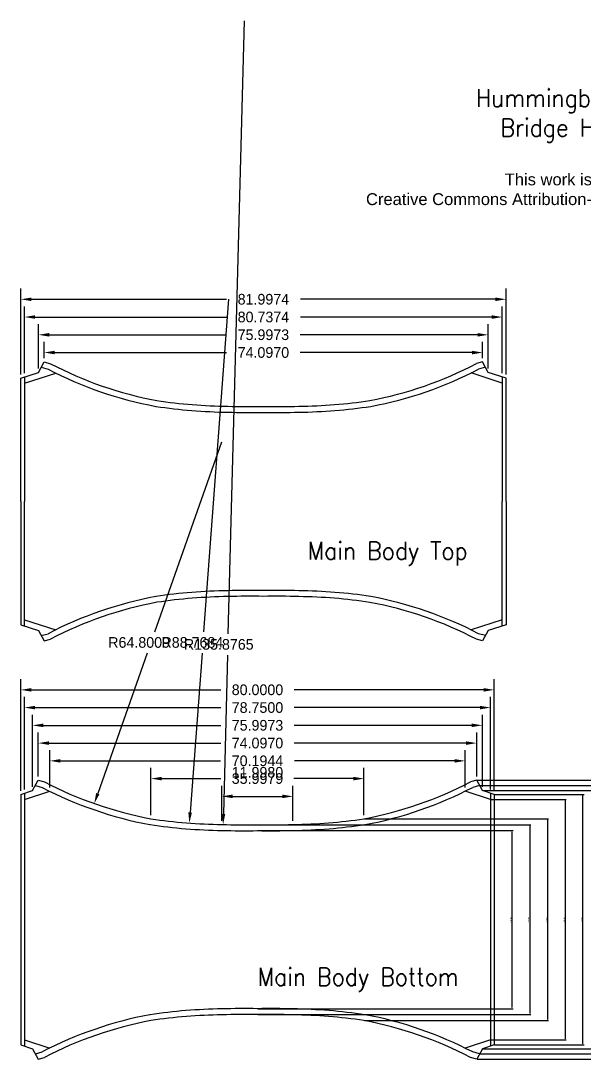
# Model space of a CAD drawing. Header units: inches. Extents: x 0 to 209, y -7 to 176.
# Drawn here: x 0 to 95.2, y 0.6 to 176.1 of the extents above; entities that cross this region are included whole.
import ezdxf

# ---------------------------------------------------------------- set-up
doc = ezdxf.new("R2010")
doc.units = ezdxf.units.IN
doc.layers.get('0').update_dxf_attribs({"true_color": 0xffffff})
doc.layers.get('Defpoints').update_dxf_attribs({"true_color": 0xffffff})
for name, color, linetype, true_color in [('Bottom Main Body Fabric', 3, 'Continuous', 0x00ff00), ('Dimensions', 30, 'Continuous', 0xff7f00), ('Top Main Body Fabric', 5, 'Continuous', 0x0000ff)]:
    doc.layers.add(name, color=color, linetype=linetype, true_color=true_color)
doc.layers.add('Labels', color=4, linetype='Continuous', lineweight=25, true_color=0x00ffff)
doc.styles.add('QCADDimTextStyle', font='txt')
doc.styles.add('textstyle11', font='Standard')
doc.styles.add('textstyle12', font='Standard')
doc.styles.add('textstyle18', font='Standard')
doc.styles.add('textstyle19', font='Standard')
doc.dimstyles.new('QCADDimStyle', dxfattribs={"dimtxt": 0.18, "dimasz": 0.18, "dimexe": 0.18, "dimexo": 0.0625, "dimgap": 0.09, "dimtad": 1, "dimtoh": 1, "dimdec": 4, "dimzin": 0, "dimdsep": 46, "dimtxsty": 'QCADDimTextStyle', "dimcen": 0.09, "dimadec": 0, "dimazin": 0, "dimtfac": 1, "dimtdec": 4, "dimtofl": 0, "dimtmove": 0, "dimatfit": 3, "dimfxl": 1, "dimtolj": 1, "dimtzin": 0, "dimarcsym": 0})

# ---------------------------------------------------------------- blocks, each defined once
blk = doc.blocks.new('*D1')
at = {"layer": 'Defpoints', "color": 0}
for p in [(80, 63), (0, 45.33), (80, 45.33)]:
    blk.add_point(p, dxfattribs=at)
at = {"layer": 'Dimensions', "color": 0, "lineweight": -2}
for p, q in [((0, 45.95), (0, 64.8)), ((80, 45.96), (80, 64.8)), ((1.8, 63), (33.79, 63)), ((78.2, 63), (46.21, 63))]:
    blk.add_line(p, q, dxfattribs=at)
at = {"layer": 'Dimensions', "color": 0}
for points in [[(1.8, 63.3), (1.8, 62.7), (0, 63)], [(78.2, 62.7), (78.2, 63.3), (80, 63)]]:
    blk.add_solid(points, dxfattribs=at)
at = {"layer": 'Dimensions', "color": 0, "insert": (40, 63), "char_height": 1.8, "attachment_point": 5}
blk.add_mtext('\\A1;80.0000', dxfattribs=at)
blk = doc.blocks.new('*D2')
at = {"layer": 'Defpoints', "color": 0}
for p in [(78, 57), (2, 45.97), (78, 45.98)]:
    blk.add_point(p, dxfattribs=at)
at = {"layer": 'Dimensions', "color": 0, "lineweight": -2}
for p, q in [((2, 46.6), (2, 58.8)), ((78, 46.6), (78, 58.8)), ((3.8, 57), (33.78, 57)), ((76.2, 57), (46.21, 57))]:
    blk.add_line(p, q, dxfattribs=at)
at = {"layer": 'Dimensions', "color": 0}
for points in [[(3.8, 57.3), (3.8, 56.7), (2, 57)], [(76.2, 56.7), (76.2, 57.3), (78, 57)]]:
    blk.add_solid(points, dxfattribs=at)
at = {"layer": 'Dimensions', "color": 0, "insert": (40, 57), "char_height": 1.8, "attachment_point": 5}
blk.add_mtext('\\A1;75.9973', dxfattribs=at)
blk = doc.blocks.new('*D3')
at = {"layer": 'Defpoints', "color": 0}
for p in [(77.05, 54), (2.95, 47.74), (77.05, 47.75)]:
    blk.add_point(p, dxfattribs=at)
at = {"layer": 'Dimensions', "color": 0, "lineweight": -2}
for p, q in [((2.95, 48.37), (2.95, 55.8)), ((77.05, 48.37), (77.05, 55.8)), ((4.75, 54), (33.78, 54)), ((75.25, 54), (46.21, 54))]:
    blk.add_line(p, q, dxfattribs=at)
at = {"layer": 'Dimensions', "color": 0}
for points in [[(4.75, 54.3), (4.75, 53.7), (2.95, 54)], [(75.25, 53.7), (75.25, 54.3), (77.05, 54)]]:
    blk.add_solid(points, dxfattribs=at)
at = {"layer": 'Dimensions', "color": 0, "insert": (40, 54), "char_height": 1.8, "attachment_point": 5}
blk.add_mtext('\\A1;74.0970', dxfattribs=at)
blk = doc.blocks.new('*D4')
at = {"layer": 'Defpoints', "color": 0}
for p in [(58, 48), (22, 41.21), (58, 41.22)]:
    blk.add_point(p, dxfattribs=at)
at = {"layer": 'Dimensions', "color": 0, "lineweight": -2}
for p, q in [((22, 41.84), (22, 49.8)), ((58, 41.84), (58, 49.8)), ((23.8, 48), (33.83, 48)), ((56.2, 48), (46.17, 48))]:
    blk.add_line(p, q, dxfattribs=at)
at = {"layer": 'Dimensions', "color": 0}
for points in [[(23.8, 48.3), (23.8, 47.7), (22, 48)], [(56.2, 47.7), (56.2, 48.3), (58, 48)]]:
    blk.add_solid(points, dxfattribs=at)
at = {"layer": 'Dimensions', "color": 0, "insert": (40, 48), "char_height": 1.8, "attachment_point": 5}
blk.add_mtext('\\A1;35.9979', dxfattribs=at)
blk = doc.blocks.new('*D5')
at = {"layer": 'Defpoints', "color": 0}
for p in [(46, 45), (34, 40.24), (46, 40.24)]:
    blk.add_point(p, dxfattribs=at)
at = {"layer": 'Dimensions', "color": 0, "lineweight": -2}
for p, q in [((34, 40.87), (34, 46.8)), ((46, 40.87), (46, 46.8)), ((35.8, 45), (44.2, 45))]:
    blk.add_line(p, q, dxfattribs=at)
at = {"layer": 'Dimensions', "color": 0}
for points in [[(35.8, 45.3), (35.8, 44.7), (34, 45)], [(44.2, 44.7), (44.2, 45.3), (46, 45)]]:
    blk.add_solid(points, dxfattribs=at)
at = {"layer": 'Dimensions', "color": 0, "insert": (40, 49.05), "char_height": 1.8, "attachment_point": 5}
blk.add_mtext('\\A1;11.9980', dxfattribs=at)
blk = doc.blocks.new('*D6')
at = {"layer": 'Defpoints', "color": 0}
for p in [(33.96, 104.9), (12.42, 43.78)]:
    blk.add_point(p, dxfattribs=at)
at = {"layer": 'Dimensions', "color": 0, "lineweight": -2}
for p, q in [((22.65, 72.8), (33.96, 104.9)), ((21.38, 69.2), (13.02, 45.48))]:
    blk.add_line(p, q, dxfattribs=at)
at = {"layer": 'Dimensions', "color": 0}
blk.add_solid([(12.74, 45.58), (13.3, 45.38), (12.42, 43.78)], dxfattribs=at)
at = {"layer": 'Dimensions', "color": 0, "insert": (20, 71), "char_height": 1.8, "attachment_point": 5}
blk.add_mtext('\\A1;R64.8009', dxfattribs=at)
blk = doc.blocks.new('*D7')
at = {"layer": 'Defpoints', "color": 0}
for p in [(35.14, 129), (28.48, 40.49)]:
    blk.add_point(p, dxfattribs=at)
at = {"layer": 'Dimensions', "color": 0, "lineweight": -2}
for p, q in [((30.91, 72.8), (35.14, 129)), ((30.64, 69.2), (28.62, 42.28))]:
    blk.add_line(p, q, dxfattribs=at)
at = {"layer": 'Dimensions', "color": 0}
blk.add_solid([(28.32, 42.3), (28.92, 42.26), (28.48, 40.49)], dxfattribs=at)
at = {"layer": 'Dimensions', "color": 0, "insert": (29, 71), "char_height": 1.8, "attachment_point": 5}
blk.add_mtext('\\A1;R88.7684', dxfattribs=at)
blk = doc.blocks.new('*D8')
at = {"layer": 'Defpoints', "color": 0}
for p in [(37.78, 176.07), (34.2, 40.24)]:
    blk.add_point(p, dxfattribs=at)
at = {"layer": 'Dimensions', "color": 0, "lineweight": -2}
for p, q in [((35.05, 72.47), (37.78, 176.07)), ((34.96, 68.87), (34.25, 42.04))]:
    blk.add_line(p, q, dxfattribs=at)
at = {"layer": 'Dimensions', "color": 0}
blk.add_solid([(33.95, 42.05), (34.55, 42.03), (34.2, 40.24)], dxfattribs=at)
at = {"layer": 'Dimensions', "color": 0, "insert": (33.46, 70.67), "char_height": 1.8, "attachment_point": 5}
blk.add_mtext('\\A1;R135.8765', dxfattribs=at)
blk = doc.blocks.new('*D9')
at = {"layer": 'Defpoints', "color": 0}
for p in [(79.38, 60), (0.62, 45.53), (79.38, 45.53)]:
    blk.add_point(p, dxfattribs=at)
at = {"layer": 'Dimensions', "color": 0, "lineweight": -2}
for p, q in [((0.62, 46.15), (0.62, 61.8)), ((79.38, 46.16), (79.38, 61.8)), ((2.42, 60), (33.79, 60)), ((77.58, 60), (46.21, 60))]:
    blk.add_line(p, q, dxfattribs=at)
at = {"layer": 'Dimensions', "color": 0}
for points in [[(2.42, 60.3), (2.42, 59.7), (0.62, 60)], [(77.58, 59.7), (77.58, 60.3), (79.38, 60)]]:
    blk.add_solid(points, dxfattribs=at)
at = {"layer": 'Dimensions', "color": 0, "insert": (40, 60), "char_height": 1.8, "attachment_point": 5}
blk.add_mtext('\\A1;78.7500', dxfattribs=at)
blk = doc.blocks.new('*D10')
at = {"layer": 'Defpoints', "color": 0}
for p in [(75.1, 51), (4.9, 45.86), (75.1, 45.87)]:
    blk.add_point(p, dxfattribs=at)
at = {"layer": 'Dimensions', "color": 0, "lineweight": -2}
for p, q in [((4.9, 46.49), (4.9, 52.8)), ((75.1, 46.49), (75.1, 52.8)), ((6.7, 51), (33.74, 51)), ((73.3, 51), (46.26, 51))]:
    blk.add_line(p, q, dxfattribs=at)
at = {"layer": 'Dimensions', "color": 0}
for points in [[(6.7, 51.3), (6.7, 50.7), (4.9, 51)], [(73.3, 50.7), (73.3, 51.3), (75.1, 51)]]:
    blk.add_solid(points, dxfattribs=at)
at = {"layer": 'Dimensions', "color": 0, "insert": (40, 51), "char_height": 1.8, "attachment_point": 5}
blk.add_mtext('\\A1;70.1944', dxfattribs=at)
blk = doc.blocks.new('*D11')
at = {"layer": 'Defpoints', "color": 0}
for p in [(78.05, 120), (3.95, 118.42), (78.05, 118.42)]:
    blk.add_point(p, dxfattribs=at)
at = {"layer": 'Dimensions', "color": 0, "lineweight": -2}
for p, q in [((3.95, 119.05), (3.95, 121.8)), ((78.05, 119.05), (78.05, 121.8)), ((5.75, 120), (34.78, 120)), ((76.25, 120), (47.21, 120))]:
    blk.add_line(p, q, dxfattribs=at)
at = {"layer": 'Dimensions', "color": 0}
for points in [[(5.75, 120.3), (5.75, 119.7), (3.95, 120)], [(76.25, 119.7), (76.25, 120.3), (78.05, 120)]]:
    blk.add_solid(points, dxfattribs=at)
at = {"layer": 'Dimensions', "color": 0, "insert": (41, 120), "char_height": 1.8, "attachment_point": 5}
blk.add_mtext('\\A1;74.0970', dxfattribs=at)
blk = doc.blocks.new('*D12')
at = {"layer": 'Defpoints', "color": 0}
for p in [(79, 123), (3, 116.65), (79, 116.65)]:
    blk.add_point(p, dxfattribs=at)
at = {"layer": 'Dimensions', "color": 0, "lineweight": -2}
for p, q in [((3, 117.28), (3, 124.8)), ((79, 117.28), (79, 124.8)), ((4.8, 123), (34.78, 123)), ((77.2, 123), (47.21, 123))]:
    blk.add_line(p, q, dxfattribs=at)
at = {"layer": 'Dimensions', "color": 0}
for points in [[(4.8, 123.3), (4.8, 122.7), (3, 123)], [(77.2, 122.7), (77.2, 123.3), (79, 123)]]:
    blk.add_solid(points, dxfattribs=at)
at = {"layer": 'Dimensions', "color": 0, "insert": (41, 123), "char_height": 1.8, "attachment_point": 5}
blk.add_mtext('\\A1;75.9973', dxfattribs=at)
blk = doc.blocks.new('*D13')
at = {"layer": 'Defpoints', "color": 0}
for p in [(81.37, 126), (0.63, 115.88), (81.37, 115.89)]:
    blk.add_point(p, dxfattribs=at)
at = {"layer": 'Dimensions', "color": 0, "lineweight": -2}
for p, q in [((0.63, 116.51), (0.63, 127.8)), ((81.37, 116.51), (81.37, 127.8)), ((2.43, 126), (34.74, 126)), ((79.57, 126), (47.26, 126))]:
    blk.add_line(p, q, dxfattribs=at)
at = {"layer": 'Dimensions', "color": 0}
for points in [[(2.43, 126.3), (2.43, 125.7), (0.63, 126)], [(79.57, 125.7), (79.57, 126.3), (81.37, 126)]]:
    blk.add_solid(points, dxfattribs=at)
at = {"layer": 'Dimensions', "color": 0, "insert": (41, 126), "char_height": 1.8, "attachment_point": 5}
blk.add_mtext('\\A1;80.7374', dxfattribs=at)
blk = doc.blocks.new('*D14')
at = {"layer": 'Defpoints', "color": 0}
for p in [(82, 129), (0, 115.68), (82, 115.69)]:
    blk.add_point(p, dxfattribs=at)
at = {"layer": 'Dimensions', "color": 0, "lineweight": -2}
for p, q in [((0, 116.31), (0, 130.8)), ((82, 116.31), (82, 130.8)), ((1.8, 129), (34.74, 129)), ((80.2, 129), (47.26, 129))]:
    blk.add_line(p, q, dxfattribs=at)
at = {"layer": 'Dimensions', "color": 0}
for points in [[(1.8, 129.3), (1.8, 128.7), (0, 129)], [(80.2, 128.7), (80.2, 129.3), (82, 129)]]:
    blk.add_solid(points, dxfattribs=at)
at = {"layer": 'Dimensions', "color": 0, "insert": (41, 129), "char_height": 1.8, "attachment_point": 5}
blk.add_mtext('\\A1;81.9974', dxfattribs=at)
blk = doc.blocks.new('*D15')
at = {"layer": 'Defpoints', "color": 0}
for p in [(40, 39.21), (40, 9.12), (83, 9.12)]:
    blk.add_point(p, dxfattribs=at)
at = {"layer": 'Dimensions', "color": 0, "lineweight": -2}
for p, q in [((40.06, 39.21), (83.18, 39.21)), ((83, 39.03), (83, 9.3)), ((40.06, 9.12), (83.18, 9.12))]:
    blk.add_line(p, q, dxfattribs=at)
at = {"layer": 'Dimensions', "color": 0}
for points in [[(83.03, 39.03), (82.97, 39.03), (83, 39.21)], [(82.97, 9.3), (83.03, 9.3), (83, 9.12)]]:
    blk.add_solid(points, dxfattribs=at)
at = {"layer": 'Dimensions', "color": 0, "insert": (82.82, 24.16), "char_height": 0.18, "attachment_point": 5, "rotation": 90, "style": 'QCADDimTextStyle'}
blk.add_mtext('\\A1;30.0909', dxfattribs=at)
blk = doc.blocks.new('*D16')
at = {"layer": 'Defpoints', "color": 0}
for p in [(40, 40.21), (40, 8.12), (86, 8.12)]:
    blk.add_point(p, dxfattribs=at)
at = {"layer": 'Dimensions', "color": 0, "lineweight": -2}
for p, q in [((40.06, 40.21), (86.18, 40.21)), ((86, 40.03), (86, 8.3)), ((40.06, 8.12), (86.18, 8.12))]:
    blk.add_line(p, q, dxfattribs=at)
at = {"layer": 'Dimensions', "color": 0}
for points in [[(86.03, 40.03), (85.97, 40.03), (86, 40.21)], [(85.97, 8.3), (86.03, 8.3), (86, 8.12)]]:
    blk.add_solid(points, dxfattribs=at)
at = {"layer": 'Dimensions', "color": 0, "insert": (85.82, 24.16), "char_height": 0.18, "attachment_point": 5, "rotation": 90, "style": 'QCADDimTextStyle'}
blk.add_mtext('\\A1;32.0912', dxfattribs=at)
blk = doc.blocks.new('*D17')
at = {"layer": 'Defpoints', "color": 0}
for p in [(58, 41.22), (58, 7.11), (89, 7.11)]:
    blk.add_point(p, dxfattribs=at)
at = {"layer": 'Dimensions', "color": 0, "lineweight": -2}
for p, q in [((58.06, 41.22), (89.18, 41.22)), ((89, 41.04), (89, 7.29)), ((58.06, 7.11), (89.18, 7.11))]:
    blk.add_line(p, q, dxfattribs=at)
at = {"layer": 'Dimensions', "color": 0}
for points in [[(89.03, 41.04), (88.97, 41.04), (89, 41.22)], [(88.97, 7.29), (89.03, 7.29), (89, 7.11)]]:
    blk.add_solid(points, dxfattribs=at)
at = {"layer": 'Dimensions', "color": 0, "insert": (88.82, 24.16), "char_height": 0.18, "attachment_point": 5, "rotation": 90, "style": 'QCADDimTextStyle'}
blk.add_mtext('\\A1;34.1045', dxfattribs=at)
blk = doc.blocks.new('*D18')
at = {"layer": 'Defpoints', "color": 0}
for p in [(79.38, 44.48), (79.38, 3.84), (92, 3.84)]:
    blk.add_point(p, dxfattribs=at)
at = {"layer": 'Dimensions', "color": 0, "lineweight": -2}
for p, q in [((79.44, 44.48), (92.18, 44.48)), ((92, 44.3), (92, 4.02)), ((79.44, 3.84), (92.18, 3.84))]:
    blk.add_line(p, q, dxfattribs=at)
at = {"layer": 'Dimensions', "color": 0}
for points in [[(92.03, 44.3), (91.97, 44.3), (92, 44.48)], [(91.97, 4.02), (92.03, 4.02), (92, 3.84)]]:
    blk.add_solid(points, dxfattribs=at)
at = {"layer": 'Dimensions', "color": 0, "insert": (91.82, 24.16), "char_height": 0.18, "attachment_point": 5, "rotation": 90, "style": 'QCADDimTextStyle'}
blk.add_mtext('\\A1;40.6385', dxfattribs=at)
blk = doc.blocks.new('*D19')
at = {"layer": 'Defpoints', "color": 0}
for p in [(80, 45.33), (95, 45.33), (80, 3)]:
    blk.add_point(p, dxfattribs=at)
at = {"layer": 'Dimensions', "color": 0, "lineweight": -2}
for p, q in [((80.06, 45.33), (95.18, 45.33)), ((95, 3.18), (95, 45.15)), ((80.06, 3), (95.18, 3))]:
    blk.add_line(p, q, dxfattribs=at)
at = {"layer": 'Dimensions', "color": 0}
for points in [[(95.03, 45.15), (94.97, 45.15), (95, 45.33)], [(94.97, 3.18), (95.03, 3.18), (95, 3)]]:
    blk.add_solid(points, dxfattribs=at)
at = {"layer": 'Dimensions', "color": 0, "insert": (94.82, 24.16), "char_height": 0.18, "attachment_point": 5, "rotation": 90, "style": 'QCADDimTextStyle'}
blk.add_mtext('\\A1;42.3350', dxfattribs=at)
blk = doc.blocks.new('*D20')
at = {"layer": 'Defpoints', "color": 0}
for p in [(78, 45.98), (98, 45.98), (78, 2.35)]:
    blk.add_point(p, dxfattribs=at)
at = {"layer": 'Dimensions', "color": 0, "lineweight": -2}
for p, q in [((78.06, 45.98), (98.18, 45.98)), ((98, 2.53), (98, 45.8)), ((78.06, 2.35), (98.18, 2.35))]:
    blk.add_line(p, q, dxfattribs=at)
at = {"layer": 'Dimensions', "color": 0}
for points in [[(98.03, 45.8), (97.97, 45.8), (98, 45.98)], [(97.97, 2.53), (98.03, 2.53), (98, 2.35)]]:
    blk.add_solid(points, dxfattribs=at)
at = {"layer": 'Dimensions', "color": 0, "insert": (97.82, 24.16), "char_height": 0.18, "attachment_point": 5, "rotation": 90, "style": 'QCADDimTextStyle'}
blk.add_mtext('\\A1;43.6295', dxfattribs=at)
blk = doc.blocks.new('*D21')
at = {"layer": 'Defpoints', "color": 0}
for p in [(77.53, 46.85), (77.53, 1.48), (101, 1.48)]:
    blk.add_point(p, dxfattribs=at)
at = {"layer": 'Dimensions', "color": 0, "lineweight": -2}
for p, q in [((77.59, 46.85), (101.18, 46.85)), ((101, 46.67), (101, 1.66)), ((77.59, 1.48), (101.18, 1.48))]:
    blk.add_line(p, q, dxfattribs=at)
at = {"layer": 'Dimensions', "color": 0}
for points in [[(101.03, 46.67), (100.97, 46.67), (101, 46.85)], [(100.97, 1.66), (101.03, 1.66), (101, 1.48)]]:
    blk.add_solid(points, dxfattribs=at)
at = {"layer": 'Dimensions', "color": 0, "insert": (100.82, 24.16), "char_height": 0.18, "attachment_point": 5, "rotation": 90, "style": 'QCADDimTextStyle'}
blk.add_mtext('\\A1;45.3657', dxfattribs=at)
blk = doc.blocks.new('*D22')
at = {"layer": 'Defpoints', "color": 0}
for p in [(77.05, 47.75), (104, 47.75), (77.05, 0.58)]:
    blk.add_point(p, dxfattribs=at)
at = {"layer": 'Dimensions', "color": 0, "lineweight": -2}
for p, q in [((77.11, 47.75), (104.18, 47.75)), ((104, 0.76), (104, 47.57)), ((77.11, 0.58), (104.18, 0.58))]:
    blk.add_line(p, q, dxfattribs=at)
at = {"layer": 'Dimensions', "color": 0}
for points in [[(104.03, 47.57), (103.97, 47.57), (104, 47.75)], [(103.97, 0.76), (104.03, 0.76), (104, 0.58)]]:
    blk.add_solid(points, dxfattribs=at)
at = {"layer": 'Dimensions', "color": 0, "insert": (103.82, 24.16), "char_height": 0.18, "attachment_point": 5, "rotation": 90, "style": 'QCADDimTextStyle'}
blk.add_mtext('\\A1;47.1693', dxfattribs=at)

msp = doc.modelspace()

# ---------------------------------------------------------------- linework, layer by layer
at = {"layer": 'Bottom Main Body Fabric', "color": 7, "true_color": 0xffffff}
for p, q in [((2, 45.97333), (2.95, 47.74333)), ((2.95, 47.74333), (4, 47.44333)), ((77.04704, 47.74798), (75.99708, 47.44785)), ((77.99726, 45.9781), (77.04704, 47.74798)), ((0, 45.32667), (2, 45.97333)), ((0.625, 44.47849), (4.90146, 45.86428)), ((2.46571, 46.84153), (3.62801, 46.5096)), ((79.375, 44.48261), (75.09582, 45.86869)), ((77.53144, 46.84625), (76.36918, 46.51417)), ((80, 45.33083), (77.99726, 45.9781)), ((0, 45.32667), (0, 3)), ((0.625, 45.52875), (0.625, 2.79792)), ((79.375, 45.53283), (79.375, 2.79384)), ((80, 45.33083), (80, 2.99584)), ((0.625, 3.84818), (4.90146, 2.46238)), ((79.375, 3.84406), (75.09582, 2.45798)), ((0, 3), (2, 2.35333)), ((2, 2.35333), (2.95, 0.58333)), ((2.46571, 1.48513), (3.62801, 1.81707)), ((77.53144, 1.48042), (76.36918, 1.8125)), ((77.99726, 2.34856), (77.04704, 0.57868)), ((80, 2.99584), (77.99726, 2.34856)), ((2.95, 0.58333), (4, 0.88333)), ((77.04704, 0.57868), (75.99708, 0.87881))]:
    msp.add_line(p, q, dxfattribs=at)
for centre, radius, start, end in [((33.96457, 104.90012), 64.8009, 242.4572888, 259.3601003), ((46.0253, 104.90087), 64.8009, 280.6470915, 297.549903), ((33.85139, 104.57231), 65.45785, 242.5016695, 259.4044811), ((46.13851, 104.57308), 65.45785, 280.6027107, 297.5055223), ((35.13565, 129.00443), 88.76836, 261.4903072, 269.2669709), ((44.85119, 129.00504), 88.76836, 270.740221, 278.5168846), ((35.13565, 129.00443), 89.76836, 261.4903072, 269.2669709), ((37.77831, 176.06725), 136.87646, 268.4065742, 270.93645), ((37.77831, 176.06725), 135.87646, 268.4065742, 270.93645), ((42.20262, 176.06753), 136.87646, 269.0707418, 271.6006176), ((42.20262, 176.06753), 135.87646, 269.0707418, 271.6006176), ((44.85119, 129.00504), 89.76836, 270.740221, 278.5168846), ((35.13565, -80.67776), 89.76836, 90.7330291, 98.5096928), ((37.77831, -127.74058), 136.87646, 89.06355, 91.5934258), ((42.20262, -127.74086), 136.87646, 88.3993824, 90.9292582), ((44.85119, -80.67837), 89.76836, 81.4831154, 89.259779), ((33.85139, -56.24564), 65.45785, 100.5955189, 117.4983305), ((33.96457, -56.57345), 64.8009, 100.6398997, 117.5427112), ((35.13565, -80.67776), 88.76836, 90.7330291, 98.5096928), ((37.77831, -127.74058), 135.87646, 89.06355, 91.5934258), ((42.20262, -127.74086), 135.87646, 88.3993824, 90.9292582), ((44.85119, -80.67837), 88.76836, 81.4831154, 89.259779), ((46.0253, -56.57421), 64.8009, 62.450097, 79.3529085), ((46.13851, -56.24641), 65.45785, 62.4944777, 79.3972893)]:
    msp.add_arc(centre, radius, start, end, dxfattribs=at)
at = {"layer": 'Top Main Body Fabric', "color": 7, "true_color": 0xffffff}
for p, q in [((3, 116.65), (3.95, 118.42)), ((3.95, 118.42), (5, 118.12)), ((78.04704, 118.42465), (76.99708, 118.12452)), ((78.99726, 116.65477), (78.04704, 118.42465)), ((0, 115.68), (3, 116.65)), ((0.63, 114.83273), (5.90146, 116.54095)), ((0.63, 115.8837), (0.63, 94.84)), ((3.46571, 117.5182), (4.62801, 117.18627)), ((81.36749, 114.83779), (76.09582, 116.54536)), ((78.53144, 117.52291), (77.36918, 117.19083)), ((81.99738, 115.68515), (78.99726, 116.65477)), ((81.36736, 115.88877), (81.37, 94.84507)), ((0, 94.84), (0, 115.68)), ((82, 94.84515), (81.99738, 115.68515)), ((0, 94.84), (0, 74)), ((0.63, 73.7963), (0.63, 94.84)), ((81.36736, 73.79123), (81.37, 94.83493)), ((82, 94.83485), (81.99738, 73.99485)), ((0, 74), (3, 73.03)), ((0.63, 74.84727), (5.90146, 73.13905)), ((81.36749, 74.84221), (76.09582, 73.13464)), ((81.99738, 73.99485), (78.99726, 73.02523)), ((3, 73.03), (3.95, 71.26)), ((3.46571, 72.1618), (4.62801, 72.49373)), ((78.53144, 72.15709), (77.36918, 72.48917)), ((78.99726, 73.02523), (78.04704, 71.25535)), ((3.95, 71.26), (5, 71.56)), ((78.04704, 71.25535), (76.99708, 71.55548))]:
    msp.add_line(p, q, dxfattribs=at)
for centre, radius, start, end in [((34.96457, 175.57678), 64.8009, 242.4572888, 259.3601003), ((47.0253, 175.57754), 64.8009, 280.6470915, 297.549903), ((34.85139, 175.24897), 65.45785, 242.5016695, 259.4044811), ((47.13851, 175.24974), 65.45785, 280.6027107, 297.5055223), ((36.13565, 199.6811), 89.76836, 261.4903072, 269.2669709), ((36.13565, 199.6811), 88.76836, 261.4903072, 269.2669709), ((38.77831, 246.74392), 135.87646, 268.4065742, 270.93645), ((43.20262, 246.74419), 135.87646, 269.0707418, 271.6006176), ((45.85119, 199.68171), 88.76836, 270.740221, 278.5168846), ((45.85119, 199.68171), 89.76836, 270.740221, 278.5168846), ((38.77831, 246.74392), 136.87646, 268.4065742, 270.93645), ((43.20262, 246.74419), 136.87646, 269.0707418, 271.6006176), ((36.13565, -10.0011), 89.76836, 90.7330291, 98.5096928), ((38.77831, -57.06392), 136.87646, 89.06355, 91.5934258), ((43.20262, -57.06419), 136.87646, 88.3993824, 90.9292582), ((45.85119, -10.00171), 89.76836, 81.4831154, 89.259779), ((34.85139, 14.43103), 65.45785, 100.5955189, 117.4983305), ((34.96457, 14.10322), 64.8009, 100.6398997, 117.5427112), ((36.13565, -10.0011), 88.76836, 90.7330291, 98.5096928), ((38.77831, -57.06392), 135.87646, 89.06355, 91.5934258), ((43.20262, -57.06419), 135.87646, 88.3993824, 90.9292582), ((45.85119, -10.00171), 88.76836, 81.4831154, 89.259779), ((47.0253, 14.10246), 64.8009, 62.450097, 79.3529085), ((47.13851, 14.43026), 65.45785, 62.4944777, 79.3972893)]:
    msp.add_arc(centre, radius, start, end, dxfattribs=at)

# ---------------------------------------------------------------- texts
at = {"char_height": 0.0684343, "attachment_point": 5}
for s, insert, style in [('\\H3.00133;Hummingbird Hammocks\\PBridge Hammock V1', (100, 160), 'textstyle11'), ('\\fHelvetica Neue,Helvetica,Arial,sans-serif|b0|i0|c0|p0;\\c3618615;\\H1.99926;This work is licensed under a \\P\\c13730329;Creative Commons Attribution-ShareAlike 4.0 International License', (99.78518, 147.57616), 'textstyle12')]:
    msp.add_mtext(s, dxfattribs=dict(at, insert=insert, style=style))
at = {"layer": 'Labels', "char_height": 0.0684343, "attachment_point": 5}
for s, insert, style in [('\\H3;Main Body Top', (62, 86), 'textstyle19'), ('\\H3;Main Body Bottom', (57, 14), 'textstyle18')]:
    msp.add_mtext(s, dxfattribs=dict(at, insert=insert, style=style))

# ---------------------------------------------------------------- dimensions: what is measured, and where the dimension line sits
at = {"layer": 'Dimensions'}
for center, mpoint, picture, middle in [((37.77831, 176.06725), (34.201, 40.23789), '*D8', (33.4627, 70.66997)), ((35.13565, 129.00443), (28.48455, 40.48559), '*D7', (29, 71)), ((33.96457, 104.90012), (12.42308, 43.78447), '*D6', (20, 71))]:
    dim = msp.add_radius_dim(center=center, mpoint=mpoint, dimstyle='QCADDimStyle', override={"dimscale": 10, "dimtad": 0, "dimtih": 1, "dimtmove": 2}, dxfattribs=at)
    dim.commit()
    dim.dimension.update_dxf_attribs({"geometry": picture, "text_midpoint": middle, "dimtype": 164})
for base, p1, p2, picture, middle in [((81.99738, 129), (0, 115.68), (81.99738, 115.68515), '*D14', (40.99869, 129)), ((81.36736, 126), (0.63, 115.8837), (81.36736, 115.88877), '*D13', (40.99868, 126)), ((78.99726, 123), (3, 116.65), (78.99726, 116.65477), '*D12', (40.99863, 123)), ((78.04704, 120), (3.95, 118.42), (78.04704, 118.42465), '*D11', (40.99852, 120)), ((80, 63), (0, 45.32667), (80, 45.33083), '*D1', (40, 63)), ((79.375, 60), (0.625, 45.52875), (79.375, 45.53283), '*D9', (40, 60)), ((77.99726, 57), (2, 45.97333), (77.99726, 45.9781), '*D2', (39.99863, 57)), ((77.04704, 54), (2.95, 47.74333), (77.04704, 47.74798), '*D3', (39.99852, 54)), ((75.09582, 51), (4.90146, 45.86428), (75.09582, 45.86869), '*D10', (39.99864, 51)), ((57.99786, 48), (22, 41.21333), (57.99786, 41.21559), '*D4', (39.99893, 48)), ((45.99798, 45), (34, 40.24333), (45.99798, 40.24409), '*D5', (39.99899, 49.05))]:
    dim = msp.add_linear_dim(base=base, p1=p1, p2=p2, dimstyle='QCADDimStyle', override={"dimscale": 10, "dimtad": 0, "dimtih": 1, "dimtmove": 2}, dxfattribs=at)
    dim.commit()
    dim.dimension.update_dxf_attribs({"geometry": picture, "text_midpoint": middle})
for base, p1, p2, picture, middle in [((104, 47.74798), (77.04704, 0.57868), (77.04704, 47.74798), '*D22', (103.82, 24.16333)), ((101, 1.48049), (77.53121, 46.84618), (77.53121, 1.48049), '*D21', (100.82, 24.16333)), ((98, 45.9781), (77.99726, 2.34856), (77.99726, 45.9781), '*D20', (97.82, 24.16333)), ((92, 3.844059), (79.375, 44.482608), (79.375, 3.844059), '*D18', (91.82, 24.163333)), ((95, 45.33083), (80, 2.99584), (80, 45.33083), '*D19', (94.82, 24.16333)), ((89, 7.11107), (57.99786, 41.21559), (57.99786, 7.11107), '*D17', (88.82, 24.16333)), ((86, 8.11773), (39.99899, 40.20894), (39.99899, 8.11773), '*D16', (85.82, 24.16333)), ((83, 9.117859), (39.999056, 39.208808), (39.999056, 9.117859), '*D15', (82.82, 24.163333))]:
    dim = msp.add_linear_dim(base=base, p1=p1, p2=p2, angle=90, dimstyle='QCADDimStyle', override={"dimclrd": 0, "dimclre": 0, "dimclrt": 0, "dimtmove": 2}, dxfattribs=at)
    dim.commit()
    dim.dimension.update_dxf_attribs({"geometry": picture, "text_midpoint": middle})

doc.saveas('drawing.dxf')
